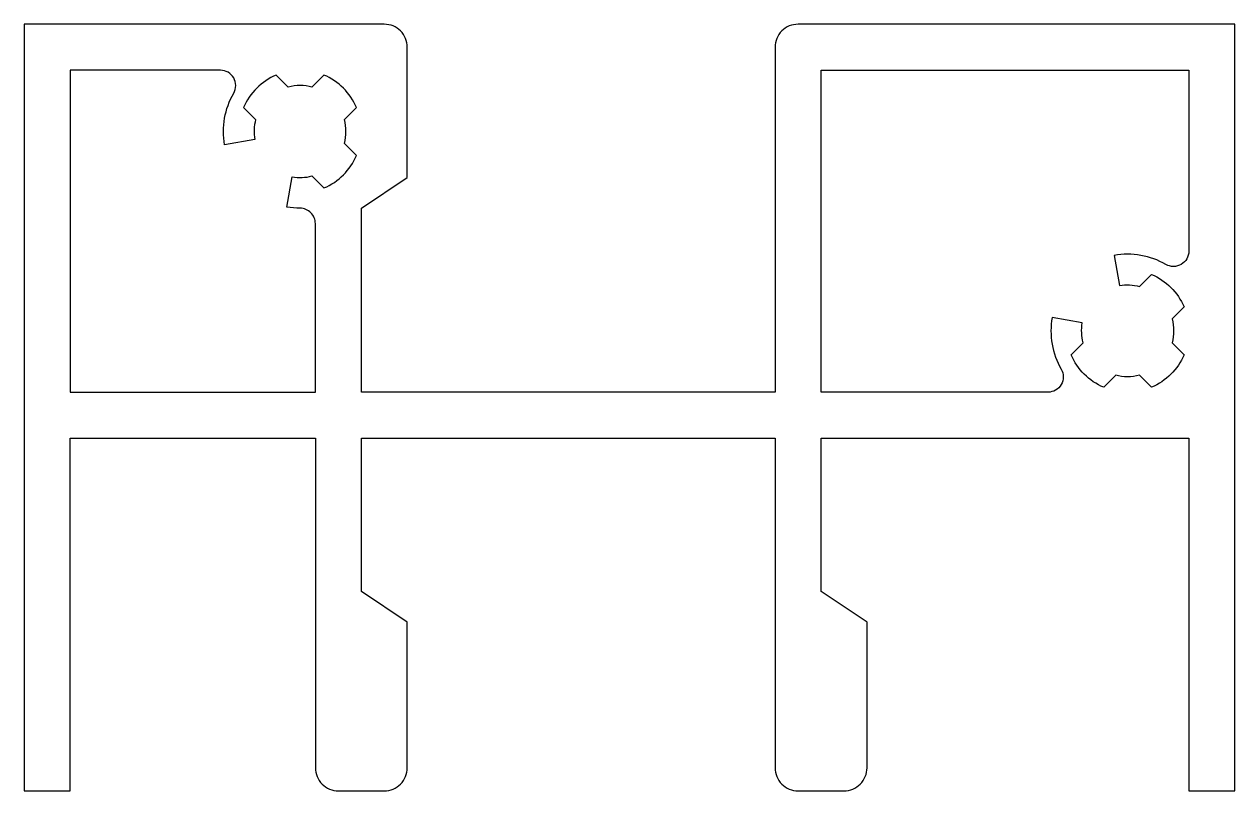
# Model space of a CAD drawing. Extents: x 238 to 277.5, y 247.4 to 272.4.
import ezdxf

# ---------------------------------------------------------------- set-up
doc = ezdxf.new("R2010")
doc.units = 0
doc.layers.add('ANA', color=220, linetype='CONTINUOUS')

msp = doc.modelspace()

# ---------------------------------------------------------------- linework, layer by layer
at = {"layer": 'ANA'}
for points in [[(265.514, 248.15), (265.514, 252.9), (264.014, 253.9), (264.014, 258.9), (276.014, 258.9), (276.014, 247.4), (277.514, 247.4), (277.514, 272.4), (263.264, 272.4, 0.414214), (262.514, 271.65), (262.514, 260.4), (249.014, 260.4), (249.014, 266.4), (250.514, 267.4), (250.514, 271.65, 0.414214), (249.764, 272.4), (238.014, 272.4), (238.014, 247.4), (239.514, 247.4), (239.514, 258.9), (247.514, 258.9), (247.514, 248.15, 0.414214), (248.264, 247.4), (249.764, 247.4, 0.414214), (250.514, 248.15), (250.514, 252.9), (249.014, 253.9), (249.014, 258.9), (262.514, 258.9), (262.514, 248.15, 0.414214), (263.264, 247.4), (264.764, 247.4, 0.414214)], [(248.462, 268.512, 0.131652), (248.462, 269.289), (248.855, 269.681, 0.194601), (247.794, 270.742), (247.402, 270.349, 0.131652), (246.625, 270.349), (246.233, 270.742, 0.194601), (245.172, 269.681), (245.565, 269.289, 0.109518), (245.536, 268.64), (244.552, 268.466, -0.176327), (244.849, 270.15, 0.57735), (244.416, 270.9), (239.514, 270.9), (239.514, 260.4), (247.514, 260.4), (247.514, 265.9, 0.414214), (247.014, 266.4, -0.043661), (246.579, 266.438), (246.753, 267.423, 0.109518), (247.402, 267.451), (247.794, 267.059, 0.194601), (248.855, 268.12)], [(275.465, 262.788, -0.131652), (275.465, 262.012), (275.858, 261.619, -0.194601), (274.797, 260.559), (274.405, 260.951, -0.131652), (273.628, 260.951), (273.236, 260.559, -0.194601), (272.175, 261.619), (272.568, 262.012, -0.109518), (272.539, 262.66), (271.554, 262.834, 0.176291), (271.851, 261.15, -0.577304), (271.418, 260.4), (264.014, 260.4), (264.014, 270.9), (276.014, 270.9), (276.014, 265, -0.576988), (275.264, 264.566, 0.176047), (273.582, 264.862), (273.756, 263.877, -0.109518), (274.405, 263.849), (274.797, 264.241, -0.194601), (275.858, 263.181)]]:
    msp.add_lwpolyline(points, format="xyb", close=True, dxfattribs=at)

doc.saveas('drawing.dxf')
